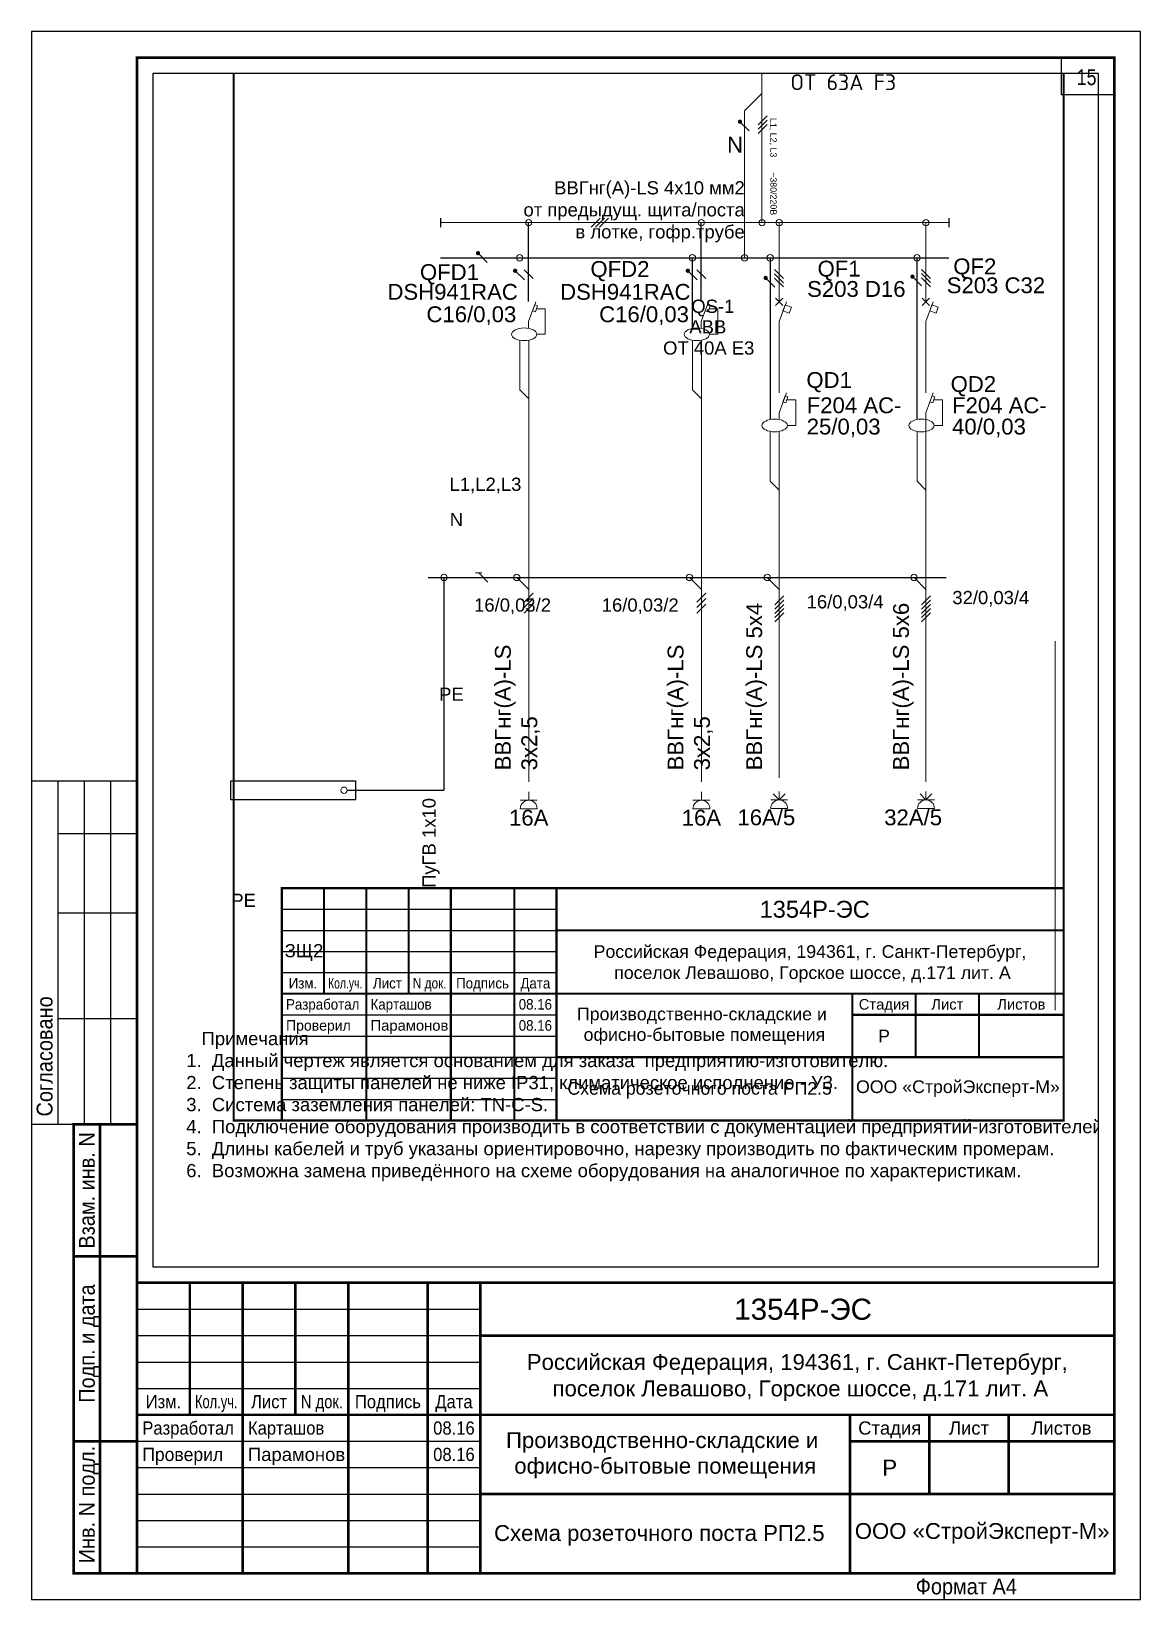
# Paper-space layout 'Стр15- РП2.5 сх' of a CAD drawing. Header units: millimetres. Extents: x 0 to 210, y 0 to 297.
# The model-space entities are those that its viewports show. They can reach past a viewport. Long polylines and large blocks are cut down to what shows.
import ezdxf
from ezdxf.enums import TextEntityAlignment as Align

# ---------------------------------------------------------------- set-up
doc = ezdxf.new("R2010")
doc.units = ezdxf.units.MM
doc.linetypes.add('CENTERX2', pattern=[4, 2.5, -0.5, 0.5, -0.5])
for name, color, linetype in [('$TEXT', 250, 'Continuous'), ('$ФОРМАТКА', 7, 'Continuous'), ('4Text', 5, 'Continuous'), ('Пров', 7, 'Continuous')]:
    doc.layers.add(name, color=color, linetype=linetype)
doc.layers.add('$Видовой Экран', color=41, linetype='Continuous', plot=False)
for name, color, linetype, lineweight in [('$Оbорудование', 173, 'Continuous', 20), ('TONK', 7, 'Continuous', 30), ('Линии контура', 5, 'Continuous', 60)]:
    doc.layers.add(name, color=color, linetype=linetype, lineweight=lineweight)
doc.styles.add('Arial', font='arial.ttf', dxfattribs={"height": 3.5})
doc.styles.add('ESKD', font='arial.ttf', dxfattribs={"width": 0.8, "height": 3})
doc.styles.add('GOST_B', font='isocpeur.ttf', dxfattribs={"height": 2.5})
doc.styles.add('Анно2.0', font='arial.ttf', dxfattribs={"height": 2})
doc.styles.add('Аннот2.5', font='arial.ttf', dxfattribs={"height": 2.5})

msp = doc.modelspace()

# ---------------------------------------------------------------- linework, layer by layer
at = {"layer": '$Оbорудование', "color": 0, "linetype": 'ByBlock'}
msp.add_line((415446.5, -211332.1), (415446.5, -211491.6), dxfattribs=at)
at = {"layer": '$ФОРМАТКА', "linetype": 'Continuous', "const_width": 50}
msp.add_lwpolyline([(402540.5, -228084.7), (422178, -228084.7), (422178, -197175.9), (402540.5, -197175.9)], close=True, dxfattribs=at)
at = {"layer": '$ФОРМАТКА'}
msp.add_lwpolyline([(422178, -228084.7, 50, 50, 0), (403678, -228084.7, 50, 50, 0), (403678, -222584.7, 50, 50, 0), (422178, -222584.7, 50, 50, 0)], format="xyseb", close=True, dxfattribs=at)
at = {"layer": '$ФОРМАТКА', "const_width": 50}
for points in [[(404678, -225084.7), (404678, -222584.7)], [(405678, -228084.7), (405678, -222584.7)], [(406678, -225084.7), (406678, -222584.7)], [(407678, -228084.7), (407678, -222584.7)], [(409178, -228084.7), (409178, -222584.7)], [(410178, -228084.7), (410178, -222584.7)], [(410178, -223584.7), (422178, -223584.7)], [(403678, -225084.7), (422178, -225084.7)], [(417178, -228084.7), (417178, -225084.7)], [(418678, -226584.7), (418678, -225084.7)], [(420178, -226584.7), (420178, -225084.7)], [(417178, -225584.7), (422178, -225584.7)], [(410178, -226584.7), (422178, -226584.7)]]:
    msp.add_lwpolyline(points, dxfattribs=at)
at = {"layer": '$ФОРМАТКА'}
for points in [[(403678, -223084.7), (410178, -223084.7)], [(403678, -223584.7), (403678, -228084.7)], [(403678, -223584.7), (410178, -223584.7)], [(403678, -223584.7), (403678, -228084.7)], [(403678, -224084.7), (410178, -224084.7)], [(403678, -224584.7), (410178, -224584.7)], [(404678, -225084.7), (404678, -225084.7)], [(406678, -225084.7), (406678, -225084.7)], [(403678, -225584.7), (410178, -225584.7)], [(403678, -226084.7), (410178, -226084.7)], [(403678, -226584.7), (410178, -226584.7)], [(403678, -227084.7), (410178, -227084.7)], [(403678, -227584.7), (410178, -227584.7)]]:
    msp.add_lwpolyline(points, dxfattribs=at)
at = {"color": 7}
for p, q in [((415041.4, -203322.8), (414782.5, -202758.7)), ((407432.9, -206726.3), (407432.9, -206934.7)), ((419462.6, -206726.1), (419462.6, -206934.5)), ((409518.8, -208699), (409518.8, -206830.5)), ((413605.1, -208699), (413605.1, -206830.5)), ((413394.8, -209333.7), (413394.8, -207662.7)), ((418709.9, -211491.6), (418710.2, -207662.7))]:
    msp.add_line(p, q, dxfattribs=at)
at = {"color": 7, "linetype": 'CENTERX2', "ltscale": 200}
for p, q in [((407432.9, -207662.7), (419462.6, -207662.5)), ((407141.6, -215229.9), (419397.5, -215229.8))]:
    msp.add_line(p, q, dxfattribs=at)
at = {"color": 7, "const_width": 50}
for points in [[(414495.5, -204440.9, 1), (414545.5, -204440.9, 1)], [(408295.7, -207553.9, 1), (408345.7, -207553.9, 1)], [(409174.6, -207969.5, 1), (409224.6, -207969.5, 1)], [(413261, -207969.5, 1), (413311, -207969.5, 1)], [(415102.4, -208138.8, 1), (415152.4, -208138.8, 1)], [(418576.4, -208107.5, 1), (418626.4, -208107.5, 1)]]:
    msp.add_lwpolyline(points, format="xyb", close=True, dxfattribs=at)
at = {"color": 7}
for points in [[(414520.5, -204440.9), (414738.1, -204658.5)], [(408320.7, -207553.9), (408538.3, -207771.5)], [(415236.2, -207662.7), (415233.8, -211492.1)], [(409199.6, -207969.5), (409417.2, -208187.1)], [(413286, -207969.5), (413503.6, -208187.1)], [(415127.4, -208138.8), (415345, -208356.4)], [(418601.4, -208107.5), (418819, -208325.1)], [(415358.1, -208792.7), (415534.9, -208615.9)], [(415534.9, -208792.7), (415358.1, -208615.9)], [(418832.2, -208792.7), (419008.9, -208615.9)], [(419008.9, -208792.7), (418832.2, -208615.9)], [(407515.4, -215229.9), (407515.4, -220266.8)], [(408339.6, -215121.1), (408557.2, -215338.7)], [(405224.5, -220266.8), (407515.4, -220266.8)]]:
    msp.add_lwpolyline(points, dxfattribs=at)
msp.add_lwpolyline([(402475.1, -220040.9), (405424.7, -220040.9), (405424.7, -220492.6), (402475.1, -220492.6)], close=True, dxfattribs=at)
at = {"layer": 'TONK', "color": 7, "lineweight": 20}
for p, q in [((414629.3, -204185.4), (415041.4, -203773.2)), ((414629.3, -207662.6), (414629.3, -204185.4))]:
    msp.add_line(p, q, dxfattribs=at)
for points in [[(414948.3, -204517.3), (415160.5, -204305.1)], [(414948.3, -204617.3), (415160.5, -204405.1)], [(414948.3, -204717.3), (415160.5, -204505.1)], [(410998.2, -206936.5), (411210.4, -206724.4)], [(411098.2, -206936.5), (411310.4, -206724.4)], [(411198.2, -206936.5), (411410.4, -206724.4)], [(409412.7, -207943.8), (409624.8, -208155.9)], [(413499.1, -207943.8), (413711.2, -208155.9)], [(415552.6, -208153.8), (415340.5, -207941.7)], [(415552.6, -208253.8), (415340.5, -208041.7)], [(415552.6, -208353.8), (415340.5, -208141.7)], [(419026.6, -208149.2), (418814.5, -207937.1)], [(419026.6, -208249.2), (418814.5, -208037.1)], [(419026.6, -208349.2), (418814.5, -208137.1)], [(409520.5, -211001.5), (409308.4, -210789.4), (409308.4, -209614.6)], [(413606.9, -211001.5), (413394.8, -210789.4), (413394.8, -209614.6)], [(415448.3, -213159.5), (415236.2, -212947.3), (415236.2, -211772.6)], [(418922.3, -213159.5), (418710.2, -212947.3), (418710.2, -211772.6)], [(408264.6, -215121.1), (408414.6, -215121.1)], [(409520.5, -215512.8), (409237.7, -215229.9)], [(413606.9, -215512.8), (413324.1, -215229.9)], [(415448.3, -215512.8), (415165.5, -215229.9)], [(418922.3, -215512.8), (418639.5, -215229.9)], [(409414.5, -215817.4), (409626.6, -215605.2)], [(413500.8, -215817.4), (413713, -215605.2)], [(415342.2, -215879.7), (415554.4, -215667.6)], [(418816.2, -215879.7), (419028.4, -215667.6)], [(409414.5, -215939), (409626.6, -215726.9)], [(409414.5, -216073.1), (409626.6, -215861)], [(413500.8, -215939), (413713, -215726.9)], [(413500.8, -216073.1), (413713, -215861)], [(415342.2, -215979.7), (415554.4, -215767.6)], [(415342.2, -216079.7), (415554.4, -215867.6)], [(415342.2, -216179.7), (415554.4, -215967.6)], [(418816.2, -215979.7), (419028.4, -215767.6)], [(418816.2, -216079.7), (419028.4, -215867.6)], [(418816.2, -216179.7), (419028.4, -215967.6)], [(415342.2, -216279.7), (415554.4, -216067.6)], [(418816.2, -216279.7), (419028.4, -216067.6)], [(409320.9, -220503.5), (409720.9, -220503.5)], [(409520.9, -220503.5), (409520.9, -220303.5)], [(413407.2, -220503.4), (413807.2, -220503.4)], [(413607.2, -220503.4), (413607.2, -220303.4)], [(415248.3, -220495.3), (415648.3, -220495.3)], [(415306.9, -220353.9), (415448.3, -220495.3)], [(415448.3, -220495.3), (415448.3, -220295.3)], [(415589.7, -220353.9), (415448.3, -220495.3)], [(418722.3, -220495.3), (419122.3, -220495.3)], [(418780.9, -220353.9), (418922.3, -220495.3)], [(418922.3, -220495.3), (418922.3, -220295.3)], [(419063.7, -220353.9), (418922.3, -220495.3)], [(409320.9, -220703.5), (409720.9, -220703.5)], [(413407.2, -220703.4), (413807.2, -220703.4)], [(415248.3, -220695.3), (415648.3, -220695.3)], [(418722.3, -220695.3), (419122.3, -220695.3)]]:
    msp.add_lwpolyline(points, dxfattribs=at)
for centre in [(409520.9, -220703.5), (413607.2, -220703.4), (415448.3, -220695.3), (418922.3, -220695.3)]:
    msp.add_arc(centre, 200, 0, 180, dxfattribs=at)
at = {"layer": 'Линии контура', "color": 7, "lineweight": 20}
for p, q in [((409518.8, -209333.7), (409518.8, -209174.2)), ((413605.1, -209333.7), (413605.1, -209174.1)), ((418920.5, -211491.6), (418920.5, -211332.1))]:
    msp.add_line(p, q, dxfattribs=at)
for points in [[(415041.4, -203322.8), (415041.4, -206830.4)], [(407432.9, -206830.5), (419462.6, -206830.3)], [(415446.5, -206830.5), (415446.5, -208704.3)], [(418920.5, -206830.5), (418920.5, -208704.3)], [(409518.8, -209174.2), (409689.8, -208704.3)], [(409704.2, -208869.2), (409913.6, -208869.2), (409913.6, -209474.2), (409713.6, -209474.2)], [(413605.1, -209174.1), (413776.1, -208704.3)], [(413790.6, -208869.2), (414000, -208869.2), (414000, -209474.1), (413800, -209474.1)], [(415448.3, -209172.9), (415617.5, -208707.9)], [(418922.3, -209172.9), (419091.6, -208707.9)], [(415448.3, -209172.9), (415448.3, -210862.2)], [(418922.3, -209172.9), (418922.3, -210862.2)], [(409520.5, -209614.3), (409520.5, -220068.4)], [(413606.9, -209614.3), (413606.9, -220068.4)], [(415446.5, -211332.1), (415617.5, -210862.2)], [(418920.5, -211332.1), (419091.6, -210862.2)], [(415632, -211027.1), (415841.4, -211027.1), (415841.4, -211632.1), (415641.4, -211632.1)], [(419106, -211027.1), (419315.4, -211027.1), (419315.4, -211632.1), (419115.4, -211632.1)], [(415448.3, -211332.1), (415448.3, -211491.9)], [(418922.3, -211327.2), (418922.3, -220068.4)], [(418922.3, -211327.2), (418922.3, -220068.4)], [(418922.3, -211332.1), (418922.3, -211491.9)], [(418922.3, -211332.1), (418922.3, -211491.9)], [(415451.5, -211771.6), (415448.3, -219972.5)], [(421976.2, -216735.4), (421976.2, -225476.6)]]:
    msp.add_lwpolyline(points, dxfattribs=at)
for points in [[(409664.1, -208774.8), (409729.9, -208798.7), (409678.6, -208939.7), (409612.8, -208915.7)], [(413750.5, -208774.8), (413816.3, -208798.7), (413765, -208939.7), (413699.2, -208915.7)], [(415588.8, -208778.4), (415736.9, -208831.3), (415685.6, -208972.3), (415537.5, -208919.3)], [(419062.8, -208778.4), (419210.9, -208831.3), (419159.6, -208972.3), (419011.5, -208919.3)], [(415588.8, -210932.7), (415654.6, -210956.7), (415603.3, -211097.6), (415537.5, -211073.7)], [(419065.9, -210932.7), (419131.7, -210956.7), (419080.4, -211097.6), (419014.6, -211073.7)]]:
    msp.add_lwpolyline(points, close=True, dxfattribs=at)
for centre in [(409518.8, -206830.5), (413605.1, -206830.5), (415041.4, -206830.5), (415446.5, -206830.5), (418920.5, -206830.5), (409308.4, -207662.7), (413394.8, -207662.7), (414629.3, -207662.7), (415236.2, -207662.7), (418710.2, -207662.7), (407515.4, -215229.9), (409237.7, -215229.9), (413324.1, -215229.9), (415165.5, -215229.9), (418639.5, -215229.9), (405149.5, -220266.8)]:
    msp.add_circle(centre, 75, dxfattribs=at)
for centre in [(409413.6, -209474.2), (413500, -209474.1), (415341.4, -211632.1), (418815.4, -211632.1)]:
    msp.add_ellipse(centre, major_axis=(300, 0), ratio=0.5, dxfattribs=at)

# ---------------------------------------------------------------- texts
at = {"layer": '$TEXT', "color": 0, "style": 'Arial'}
for s, p in [('Российская Федерация, 194361, г. Санкт-Петербург,', (416178, -224084.7)), (' поселок Левашово, Горское шоссе, д.171 лит. А', (416178, -224584.7)), ('Производственно-складские и ', (413678, -225563.4)), ('офисно-бытовые помещения', (413678, -226050))]:
    msp.add_text(s, height=300, dxfattribs=at).set_placement(p, align=Align.MIDDLE_CENTER)
at = {"layer": '$TEXT', "color": 0, "ltscale": 5, "style": 'Arial'}
msp.add_text('Схема розеточного поста РП2.5', height=300, dxfattribs=at).set_placement((413566.1, -227324.2), align=Align.MIDDLE_CENTER)
at = {"layer": '$Оbорудование', "color": 0, "linetype": 'ByBlock', "insert": (415713.3, -202068.8), "char_height": 375, "attachment_point": 1, "style": 'GOST_B'}
msp.add_mtext_dynamic_manual_height_columns('QS-1\\PABB\\POT 63A F3', width=3127.189, gutter_width=1875, heights=[0], dxfattribs=at)
at = {"layer": '$ФОРМАТКА', "style": 'Arial'}
for s, height, p in [('1354Р-ЭС', 400, (416288.2, -223084.7)), ('Стадия', 250, (417928, -225334.7)), ('Лист', 250, (419428, -225334.7)), ('Листов', 250, (421178, -225334.7)), ('Р', 300, (417928, -226084.7)), ('ООО «СтройЭксперт-М»', 300, (419678, -227284.7))]:
    msp.add_text(s, height=height, dxfattribs=at).set_placement(p, align=Align.MIDDLE_CENTER)
for s, width, p in [('Изм.', 0.9, (404178, -224834.7)), ('Кол.уч.', 0.7, (405178, -224834.7)), ('Лист', 0.9, (406178, -224834.7)), ('N док.', 0.8, (407178, -224834.7)), ('Подпись', 0.9, (408428, -224834.7)), ('Дата', 0.9, (409678, -224834.7)), ('08.16', 0.9, (409678, -225334.7)), ('08.16', 0.9, (409678, -225834.7))]:
    msp.add_text(s, height=250, dxfattribs=dict(at, width=width)).set_placement(p, align=Align.MIDDLE_CENTER)
at = {"layer": '$ФОРМАТКА', "ltscale": 5, "style": 'Arial'}
for s, width, p in [('Разработал', 0.9, (403778, -225334.7)), ('Карташов', 0.9, (405778, -225334.7)), ('Проверил', 0.95, (403778, -225834.7))]:
    msp.add_text(s, height=250, dxfattribs=dict(at, width=width)).set_placement(p, align=Align.MIDDLE_LEFT)
msp.add_text('Парамонов', height=250, dxfattribs=at).set_placement((405778, -225834.7), align=Align.MIDDLE_LEFT)
at = {"layer": '4Text', "color": 7, "linetype": 'Continuous', "style": 'ESKD'}
for s, p in [('L1, L2, L3', (415313.9, -204351.7)), ('~380/220В        ', (415313.9, -205635))]:
    msp.add_text(s, height=150, rotation=270, dxfattribs=at).set_placement(p, align=Align.MIDDLE_LEFT)
at = {"layer": 'Пров', "color": 7, "lineweight": 20, "style": 'Аннот2.5'}
for s, height, p in [('N', 375, (414214.7, -205172.3)), ('QFD1', 375, (406946.5, -208188.5)), ('QFD2', 375, (410980.9, -208114.6)), ('QF1', 375, (416356.4, -208106)), ('QF2', 375, (419568, -208053.3)), ('S203 D16', 375, (416108.7, -208587.8)), ('S203 C32', 375, (419412.8, -208501)), ('DSH941RAC', 375, (406177.8, -208656.4)), ('DSH941RAC', 375, (410264.2, -208656.4)), ('C16/0,03', 375, (407100.9, -209186.7)), ('C16/0,03', 375, (411187.3, -209186.7)), ('QS-1', 312.5, (413369.1, -208965.7)), ('АВВ', 312.5, (413322.4, -209453.4)), ('ОТ 40А E3', 312.5, (412700.9, -209953.3)), ('QD1', 375, (416092.4, -210743.2)), ('QD2', 375, (419504.6, -210838.3)), ('F204 AC-', 375, (416099.6, -211341.7)), ('F204 AC-', 375, (416099.6, -211341.7)), ('F204 AC-', 375, (419539, -211341.7)), ('F204 AC-', 375, (419539, -211341.7)), ('25/0,03', 375, (416099.6, -211845.2)), ('40/0,03', 375, (419539, -211845.2)), ('L1,L2,L3', 312.5, (407648.3, -213179.3)), ('N', 312.5, (407651.4, -214014.3)), ('16/0,03/4', 312.5, (416097.7, -215962.1)), ('32/0,03/4', 312.5, (419546.5, -215861.9)), ('16/0,03/2', 312.5, (408228.5, -216038.3)), ('16/0,03/2', 312.5, (411249.3, -216038.3)), ('PE', 312.5, (407401.1, -218149.7)), ('РЕ', 312.5, (402483.3, -223029.7))]:
    msp.add_text(s, height=height, dxfattribs=at).set_placement(p)
for s, p in [('16А', (409520.9, -220916.7)), ('16А', (413607.2, -220916.7)), ('16А/5', (415143.8, -220908.5)), ('32А/5', (418617.9, -220908.5))]:
    msp.add_text(s, height=375, dxfattribs=at).set_placement(p, align=Align.MIDDLE_CENTER)
msp.add_text('ЗЩ2', height=312.5, dxfattribs=at).set_placement((404203.4, -224108.3), align=Align.MIDDLE)
at = {"layer": 'Пров', "color": 7, "lineweight": 20, "char_height": 312.5, "style": 'Аннот2.5'}
for s, insert, width, attachment_point in [('{\\C7;ВВГнг(A)-LS} 4х10 мм2\\Pот предыдущ. щита/поста\\Pв лотке, гофр.трубе', (414633.4, -206573.2), 5392.256, 6), ('   {\\C256;Примечания\\P1.  Данный чертеж является основанием для заказа  предприятию-изготовителю.\\P2.  Степень защиты панелей не ниже IP31, климатическое исполнение - У3.  \\P3.  Система заземления панелей: TN-С-S.\\P4.  Подключение оборудования производить в соответствии с документацией предприятий-изготовителей.  \\P5.  Длины кабелей и труб указаны ориентировочно, нарезку производить по фактическим промерам.  \\P6.  Возможна замена приведённого на схеме оборудования на аналогичное по характеристикам.}', (401416.3, -225988.7), 21392.7, 1)]:
    msp.add_mtext(s, dxfattribs=dict(at, insert=insert, width=width, attachment_point=attachment_point))
at = {"layer": 'Пров', "color": 7, "lineweight": 20, "attachment_point": 4, "rotation": 90}
for s, insert, char_height, width, style in [('{\\C7;ВВГнг(A)-LS} 5х4', (414912.4, -219795.8), 375, 3814.518, 'Аннот2.5'), ('{\\C7;ВВГнг(A)-LS} 5х6', (418386.4, -219795.8), 375, 3814.518, 'Анно2.0'), ('{\\C7;ВВГнг(A)-LS} 3х2,5', (409256.7, -219795.8), 375, 3814.518, 'Аннот2.5'), ('{\\C7;ВВГнг(A)-LS} 3х2,5', (413343.1, -219795.8), 375, 3814.518, 'Аннот2.5'), ('ПуГВ 1х10', (407208.3, -222578.7), 312.5, 3178.765, 'Аннот2.5')]:
    msp.add_mtext(s, dxfattribs=dict(at, insert=insert, char_height=char_height, width=width, style=style))

psp = doc.layouts.new('Стр15- РП2.5 сх')

# ---------------------------------------------------------------- linework, layer by layer
at = {"layer": '$Видовой Экран'}
psp.add_lwpolyline([(23, 63), (202, 63), (202, 289), (23, 289)], close=True, dxfattribs=at)
at = {"layer": '$ФОРМАТКА'}
psp.add_lwpolyline([(210, 0), (210, 297), (0, 297), (0, 0)], close=True, dxfattribs=at)
at = {"layer": '$ФОРМАТКА', "linetype": 'Continuous', "const_width": 0.5}
psp.add_lwpolyline([(20, 5), (205, 5), (205, 292), (20, 292)], close=True, dxfattribs=at)
at = {"layer": '$ФОРМАТКА'}
for points in [[(205, 285), (195, 285), (195, 292), (205, 292), (205, 285)], [(20, 155), (0, 155)], [(5, 155), (5, 90)], [(10, 155), (10, 90)], [(15, 155), (15, 90)], [(20, 145), (5, 145)], [(20, 130), (5, 130)], [(20, 110), (5, 110)], [(20, 90), (0, 90)], [(20, 55), (85, 55)], [(20, 50), (20, 5)], [(20, 50), (85, 50)], [(20, 50), (20, 5)], [(20, 45), (85, 45)], [(20, 40), (85, 40)], [(30, 35), (30, 35)], [(50, 35), (50, 35)], [(20, 30), (85, 30)], [(20, 25), (85, 25)], [(20, 20), (85, 20)], [(20, 15), (85, 15)], [(20, 10), (85, 10)]]:
    psp.add_lwpolyline(points, dxfattribs=at)
psp.add_lwpolyline([(20, 5, 0.5, 0.5, 0), (8, 5, 0.5, 0.5, 0), (8, 90, 0.5, 0.5, 0), (20, 90, 0, 0, 0)], format="xyseb", dxfattribs=at)
at = {"layer": '$ФОРМАТКА', "const_width": 0.5}
for points in [[(20, 90), (8, 90)], [(13, 90), (13, 5)], [(20, 65), (8, 65)], [(30, 35), (30, 60)], [(40, 5), (40, 60)], [(50, 35), (50, 60)], [(60, 5), (60, 60)], [(75, 5), (75, 60)], [(85, 5), (85, 60)], [(85, 50), (205, 50)], [(20, 35), (205, 35)], [(155, 5), (155, 35)], [(170, 20), (170, 35)], [(185, 20), (185, 35)], [(20, 30), (8, 30)], [(155, 30), (205, 30)], [(85, 20), (205, 20)]]:
    psp.add_lwpolyline(points, dxfattribs=at)
at = {"layer": '$ФОРМАТКА'}
psp.add_lwpolyline([(205, 5, 0.5, 0.5, 0), (20, 5, 0.5, 0.5, 0), (20, 60, 0.5, 0.5, 0), (205, 60, 0.5, 0.5, 0)], format="xyseb", close=True, dxfattribs=at)

# ---------------------------------------------------------------- texts
at = {"layer": '$TEXT', "style": 'Arial', "width": 0.8}
psp.add_text('15', height=3, dxfattribs=at).set_placement((199.78, 288.32), align=Align.MIDDLE_CENTER)
at = {"layer": '$TEXT', "style": 'Arial'}
for s, p in [('Российская Федерация, 194361, г. Санкт-Петербург,', (145, 45)), (' поселок Левашово, Горское шоссе, д.171 лит. А', (145, 40)), ('Производственно-складские и ', (120, 30.21)), ('офисно-бытовые помещения', (120, 25.35))]:
    psp.add_text(s, height=3, dxfattribs=at).set_placement(p, align=Align.MIDDLE_CENTER)
at = {"layer": '$TEXT', "ltscale": 5, "style": 'Arial'}
psp.add_text('Схема розеточного поста РП2.5', height=3, dxfattribs=at).set_placement((118.88, 12.61), align=Align.MIDDLE_CENTER)
at = {"layer": '$ФОРМАТКА', "style": 'Arial', "width": 0.9}
psp.add_text('Согласовано', height=3, rotation=90, dxfattribs=at).set_placement((2.5, 91.5), align=Align.MIDDLE_LEFT)
for s, p in [('Взам. инв. N', (10.5, 77.5)), ('Подп. и дата', (10.5, 48.5)), ('Инв. N подл.', (10.5, 18))]:
    psp.add_text(s, height=3, rotation=90, dxfattribs=at).set_placement(p, align=Align.MIDDLE_CENTER)
at = {"layer": '$ФОРМАТКА', "style": 'Arial'}
for s, height, p in [('1354Р-ЭС', 4, (146.1, 55)), ('Стадия', 2.5, (162.5, 32.5)), ('Лист', 2.5, (177.5, 32.5)), ('Листов', 2.5, (195, 32.5)), ('Р', 3, (162.5, 25)), ('ООО «СтройЭксперт-М»', 3, (180, 13))]:
    psp.add_text(s, height=height, dxfattribs=at).set_placement(p, align=Align.MIDDLE_CENTER)
for s, height, width, p in [('Изм.', 2.5, 0.9, (25, 37.5)), ('Кол.уч.', 2.5, 0.7, (35, 37.5)), ('Лист', 2.5, 0.9, (45, 37.5)), ('N док.', 2.5, 0.8, (55, 37.5)), ('Подпись', 2.5, 0.9, (67.5, 37.5)), ('Дата', 2.5, 0.9, (80, 37.5)), ('08.16', 2.5, 0.9, (80, 32.5)), ('08.16', 2.5, 0.9, (80, 27.5)), ('Формат А4', 3, 0.9, (177, 2.5))]:
    psp.add_text(s, height=height, dxfattribs=dict(at, width=width)).set_placement(p, align=Align.MIDDLE_CENTER)
at = {"layer": '$ФОРМАТКА', "ltscale": 5, "style": 'Arial'}
for s, width, p in [('Разработал', 0.9, (21, 32.5)), ('Карташов', 0.9, (41, 32.5)), ('Проверил', 0.95, (21, 27.5))]:
    psp.add_text(s, height=2.5, dxfattribs=dict(at, width=width)).set_placement(p, align=Align.MIDDLE_LEFT)
psp.add_text('Парамонов', height=2.5, dxfattribs=at).set_placement((41, 27.5), align=Align.MIDDLE_LEFT)

# ---------------------------------------------------------------- viewports
at = {"layer": '$Видовой Экран', "view_target_point": (315719.61, -306808.03)}
vp = psp.add_viewport(center=(112.5, 176), size=(179, 226), view_center_point=(96094.34, 89380.75), view_height=28250.002, dxfattribs=at)
vp.dxf.flags = 0x10000  # cut along an outline
vp.dxf.clipping_boundary_handle = psp.add_lwpolyline([(23, 63), (202, 63), (202, 289), (23, 289)], format="xyb", close=True, dxfattribs={"invisible": 1}).dxf.handle

doc.saveas('drawing.dxf')
